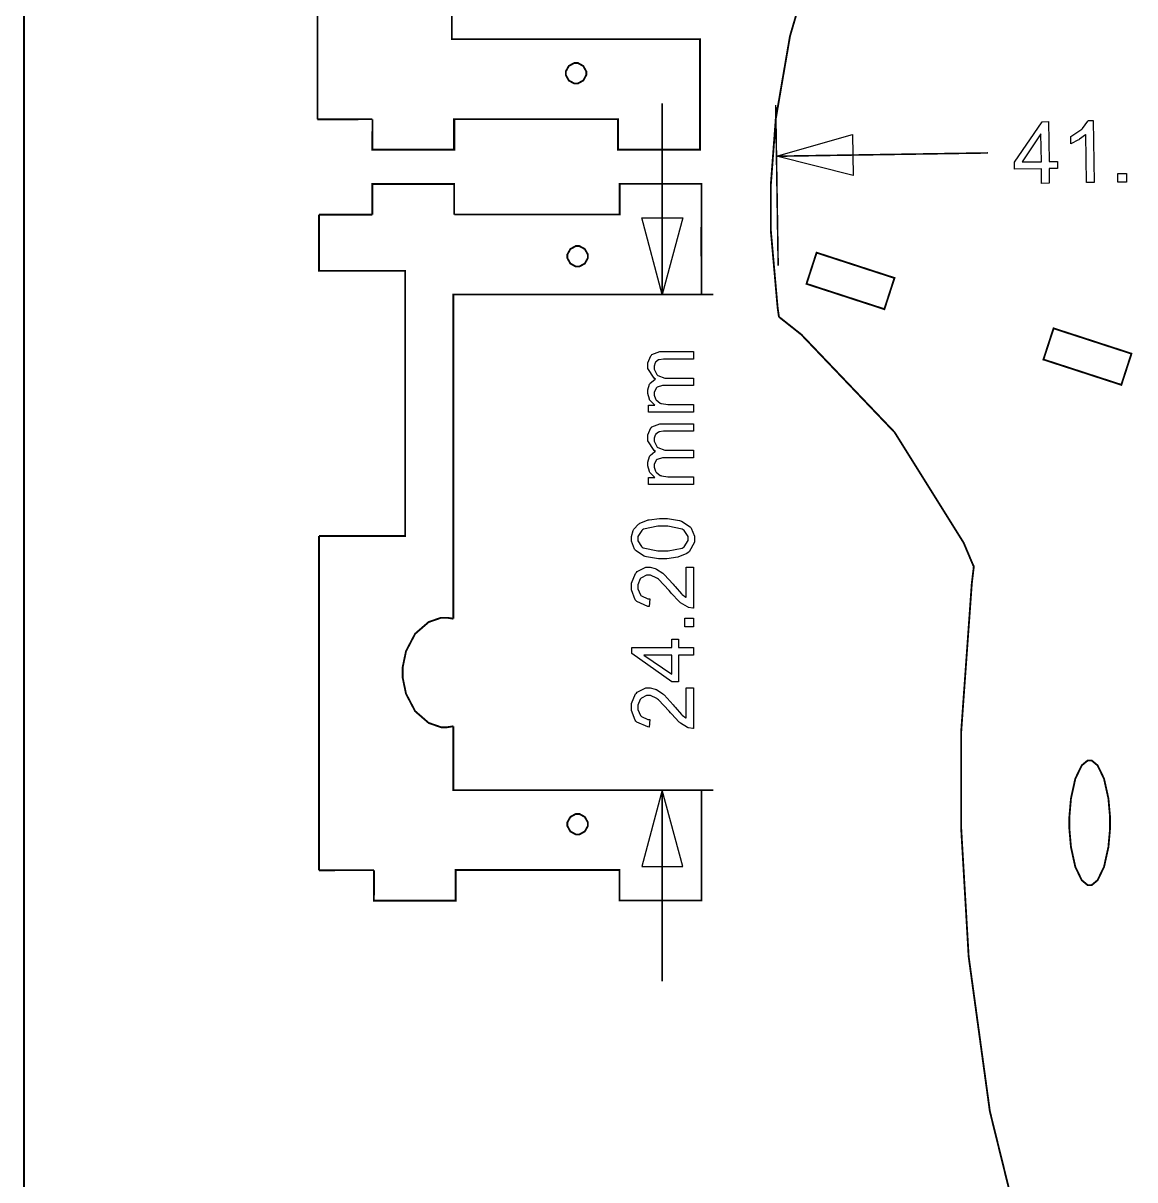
# Model space of a CAD drawing. Extents: x 1.04 to 7.6, y 1.38 to 10.43.
# Drawn here: x 1.325 to 3.462, y 4.938 to 7.161 of the extents above; entities that cross this region are included whole.
import ezdxf

# ---------------------------------------------------------------- set-up
doc = ezdxf.new("R2010")
doc.units = 0
doc.layers.get('0').update_dxf_attribs({"linetype": 'CONTINUOUS'})

msp = doc.modelspace()

# ---------------------------------------------------------------- linework, layer by layer
at = {"color": 250, "const_width": 0.00354}
msp.add_lwpolyline([(1.32633, 1.80599), (7.035, 1.80599), (7.035, 8.69575), (1.32633, 8.69575), (1.32633, 1.80599)], close=True, dxfattribs=at)
at = {"color": 240, "const_width": 0.00354}
for points in [[(2.77761, 6.59668), (2.77507, 6.61399), (2.7621, 6.76124), (2.7621, 6.81028), (2.7621, 6.85206), (2.77149, 6.97721), (2.79883, 7.13633), (2.84267, 7.28581), (2.90175, 7.42383), (2.97456, 7.54856), (3.05985, 7.65826), (3.15614, 7.75097), (3.23426, 7.80886), (3.26215, 7.82497)], [(1.89035, 6.97635), (1.89035, 6.97635), (1.89035, 7.00396), (1.89035, 7.07676), (1.89035, 7.17969), (1.89035, 7.29764), (1.89035, 7.41564), (1.89035, 7.51856), (1.89035, 7.59136), (1.89035, 7.61893), (1.89035, 7.61893)], [(2.14865, 7.19174), (2.14865, 7.14953), (2.14865, 7.13032), (2.14865, 7.13032), (2.14865, 7.13032), (2.16911, 7.13032), (2.22319, 7.13032), (2.29958, 7.13032), (2.38721, 7.13032), (2.47483, 7.13032), (2.55122, 7.13032), (2.60531, 7.13032), (2.62582, 7.13032), (2.62582, 7.13032), (2.62582, 7.13032), (2.62582, 7.12375), (2.62582, 7.10633), (2.62582, 7.08176), (2.62582, 7.05354), (2.62582, 7.02539), (2.62582, 7.00082), (2.62582, 6.9834), (2.62582, 6.97678), (2.62582, 6.97678), (2.62582, 6.97678), (2.62571, 6.98188), (2.62571, 6.98188), (2.62571, 6.98188), (2.62571, 6.97194), (2.62571, 6.95003), (2.62571, 6.92811), (2.62571, 6.91813), (2.62571, 6.91813), (2.62571, 6.91813), (2.61893, 6.91813), (2.60107, 6.91813), (2.57585, 6.91813), (2.54693, 6.91813), (2.51801, 6.91813), (2.49278, 6.91813), (2.47493, 6.91813), (2.46821, 6.91813), (2.46821, 6.91813), (2.46821, 6.91813), (2.46821, 6.92731), (2.46821, 6.94749), (2.46821, 6.96767), (2.46821, 6.97678), (2.46821, 6.97678), (2.46821, 6.97678), (2.45464, 6.97678), (2.41889, 6.97678), (2.36833, 6.97678), (2.31044, 6.97678), (2.2525, 6.97678), (2.20193, 6.97678), (2.16618, 6.97678), (2.15267, 6.97678), (2.15267, 6.97678), (2.15267, 6.97678), (2.15267, 6.96767), (2.15267, 6.94749), (2.15267, 6.92731), (2.15267, 6.91813), (2.15267, 6.91813), (2.15267, 6.91813), (2.14589, 6.91813), (2.12815, 6.91813), (2.10303, 6.91813), (2.07428, 6.91813), (2.04551, 6.91813), (2.0204, 6.91813), (2.00265, 6.91813), (1.99593, 6.91813), (1.99593, 6.91813)], [(1.99615, 6.97651), (1.99615, 6.97651), (1.9796, 6.97651), (1.94325, 6.97646), (1.90685, 6.9764), (1.89035, 6.97635), (1.89035, 6.97635)], [(1.99593, 6.91813), (1.99593, 6.91813), (1.99593, 6.92731), (1.99604, 6.94732), (1.9961, 6.96739), (1.99615, 6.97651), (1.99615, 6.97651)], [(2.15267, 6.9764), (2.15267, 6.9764), (2.15343, 6.9764), (2.15343, 6.9764), (2.15343, 6.9764), (2.15343, 6.96729), (2.15343, 6.9471), (2.15343, 6.92692), (2.15343, 6.91775), (2.15343, 6.91775), (2.15343, 6.91775), (2.14665, 6.91775), (2.12879, 6.91775), (2.10357, 6.91775), (2.07465, 6.91775), (2.04574, 6.91775), (2.02051, 6.91775), (2.00265, 6.91775), (1.99593, 6.91775), (1.99593, 6.91775), (1.99593, 6.91775), (1.99593, 6.92692), (1.99604, 6.9471), (1.9961, 6.96729), (1.99615, 6.9764), (1.99615, 6.9764)], [(2.46821, 6.91813), (2.46821, 6.91813), (2.46821, 6.92731), (2.46821, 6.94749), (2.46821, 6.96767), (2.46821, 6.97678), (2.46821, 6.97678), (2.46821, 6.97678), (2.45893, 6.97678), (2.43853, 6.97678), (2.41812, 6.97678), (2.4089, 6.97678), (2.4089, 6.97678), (2.4089, 6.97678), (2.40044, 6.97678), (2.3781, 6.97678), (2.34657, 6.97678), (2.31044, 6.97678), (2.27431, 6.97678), (2.24278, 6.97678), (2.22043, 6.97678), (2.21203, 6.97678), (2.21203, 6.97678), (2.21203, 6.97678), (2.20275, 6.97678), (2.18235, 6.97678), (2.16189, 6.97678), (2.15267, 6.97678), (2.15267, 6.97678), (2.15267, 6.97678), (2.15267, 6.96767), (2.15267, 6.94749), (2.15267, 6.92731), (2.15267, 6.91813), (2.15267, 6.91813)], [(1.99582, 6.79297), (1.99582, 6.79297), (1.99582, 6.80225), (1.99582, 6.82254), (1.99582, 6.84289), (1.99582, 6.85211), (1.99582, 6.85211), (1.99582, 6.85211), (2.00256, 6.85211), (2.0204, 6.85211), (2.04563, 6.85211), (2.07454, 6.85211), (2.1034, 6.85211), (2.12864, 6.85211), (2.14649, 6.85211), (2.15326, 6.85211), (2.15326, 6.85211), (2.15326, 6.85211), (2.15326, 6.84293), (2.15326, 6.82275), (2.15326, 6.80263), (2.15326, 6.7934), (2.15326, 6.7934)], [(2.15554, 6.79346), (2.15554, 6.79346), (2.16482, 6.79346), (2.18528, 6.7934), (2.20574, 6.7934), (2.21506, 6.79335), (2.21506, 6.79335), (2.21506, 6.79335), (2.22347, 6.79335), (2.24576, 6.79335), (2.27729, 6.79335), (2.31347, 6.79335), (2.34961, 6.79335), (2.38112, 6.79335), (2.40343, 6.79335), (2.41189, 6.79335), (2.41189, 6.79335), (2.41189, 6.79335), (2.42117, 6.79335), (2.44162, 6.79335), (2.46203, 6.79335), (2.47136, 6.79335), (2.47136, 6.79335), (2.47136, 6.79335), (2.47136, 6.80263), (2.47136, 6.82292), (2.47136, 6.84326), (2.47136, 6.85249), (2.47136, 6.85249), (2.47136, 6.85249), (2.47808, 6.85249), (2.49593, 6.85249), (2.52111, 6.85249), (2.55003, 6.85249), (2.57889, 6.85249), (2.60406, 6.85249), (2.6219, 6.85249), (2.62869, 6.85249), (2.62869, 6.85249), (2.62869, 6.85249), (2.62869, 6.84326), (2.62875, 6.82292), (2.62875, 6.80263), (2.62879, 6.79335), (2.62879, 6.79335), (2.62879, 6.79335), (2.62875, 6.80263), (2.62875, 6.82292), (2.62869, 6.84326), (2.62869, 6.85249), (2.62869, 6.85249), (2.62869, 6.85249), (2.6219, 6.85249), (2.60406, 6.85249), (2.57889, 6.85249), (2.55003, 6.85249), (2.52111, 6.85249), (2.49593, 6.85249), (2.47808, 6.85249), (2.47136, 6.85249), (2.47136, 6.85249)], [(1.99582, 6.79329), (1.99582, 6.79329), (1.97976, 6.79329), (1.94456, 6.79329), (1.90935, 6.79329), (1.89333, 6.79324), (1.89333, 6.79324)], [(2.04351, 6.68522), (2.04351, 6.68522), (2.03706, 6.68522), (2.02001, 6.68522), (1.99599, 6.68522), (1.96843, 6.68522), (1.94081, 6.68522), (1.91678, 6.68522), (1.89974, 6.68522), (1.89333, 6.68522), (1.89333, 6.68522), (1.89333, 6.68522), (1.89333, 6.70215), (1.89333, 6.73926), (1.89333, 6.77636), (1.89333, 6.79324), (1.89333, 6.79324)], [(1.99582, 6.79297), (1.99582, 6.79297), (1.97976, 6.79303), (1.94456, 6.79313), (1.90935, 6.79324), (1.89333, 6.79324), (1.89333, 6.79324)], [(2.62879, 6.71463), (2.62879, 6.71463), (2.6281, 6.71463), (2.6281, 6.71463), (2.6281, 6.71463), (2.62819, 6.72694), (2.62842, 6.75401), (2.62864, 6.78108), (2.62879, 6.79335), (2.62879, 6.79335), (2.62879, 6.79335), (2.62879, 6.78678), (2.62879, 6.76937), (2.62879, 6.74479), (2.62879, 6.71658), (2.62879, 6.68842), (2.62879, 6.66385), (2.62879, 6.64643), (2.62879, 6.63981), (2.62879, 6.63981), (2.62879, 6.63981), (2.60829, 6.63981), (2.55419, 6.63981), (2.47781, 6.63981), (2.39025, 6.63981), (2.30263, 6.63981), (2.22624, 6.63981), (2.17215, 6.63981), (2.15169, 6.63981), (2.15169, 6.63981), (2.15169, 6.63981), (2.15169, 6.61307), (2.15169, 6.54243), (2.15169, 6.4426), (2.15169, 6.32813), (2.15169, 6.21371), (2.15169, 6.11388), (2.15169, 6.04324), (2.15169, 6.01644), (2.15169, 6.01644)], [(2.16103, 6.7934), (2.16103, 6.7934), (2.15326, 6.7934), (2.15326, 6.7934)], [(2.47136, 6.79346), (2.47136, 6.79346), (2.45774, 6.79346), (2.42199, 6.79346), (2.37142, 6.79346), (2.31342, 6.79346), (2.25543, 6.79346), (2.20486, 6.79346), (2.16911, 6.79346), (2.15554, 6.79346), (2.15554, 6.79346)], [(1.89333, 6.68522), (1.89333, 6.68522), (1.90044, 6.68522), (1.91917, 6.68522), (1.94569, 6.68522), (1.97607, 6.68522), (2.00646, 6.68522), (2.03299, 6.68522), (2.05171, 6.68522), (2.05886, 6.68522), (2.05886, 6.68522)], [(1.89333, 6.68522), (1.89333, 6.68522), (1.90044, 6.68522), (1.91917, 6.68522), (1.94569, 6.68522), (1.97607, 6.68522), (2.00646, 6.68522), (2.03299, 6.68522), (2.05171, 6.68522), (2.05886, 6.68522), (2.05886, 6.68522), (2.05886, 6.68522), (2.05886, 6.66336), (2.05886, 6.60563), (2.05886, 6.52403), (2.05886, 6.43044), (2.05886, 6.33692), (2.05886, 6.25532), (2.05886, 6.1976), (2.05886, 6.17567), (2.05886, 6.17567), (2.05886, 6.17567), (2.05171, 6.17567), (2.03299, 6.17567), (2.00646, 6.17567), (1.97607, 6.17567), (1.94569, 6.17567), (1.91917, 6.17567), (1.90044, 6.17567), (1.89333, 6.17567), (1.89333, 6.17567)], [(2.77761, 6.59668), (2.82047, 6.56278), (2.99994, 6.37483), (3.13265, 6.16254), (3.15218, 6.11643)], [(1.89333, 5.53304), (1.89333, 5.53304), (1.89333, 5.56065), (1.89333, 5.63346), (1.89333, 5.73639), (1.89333, 5.85439), (1.89333, 5.97239), (1.89333, 6.07531), (1.89333, 6.14811), (1.89333, 6.17567), (1.89333, 6.17567)], [(2.05886, 6.17567), (2.05886, 6.17567), (2.05171, 6.17567), (2.03299, 6.17567), (2.00646, 6.17567), (1.97607, 6.17567), (1.94569, 6.17567), (1.91917, 6.17567), (1.90044, 6.17567), (1.89333, 6.17567), (1.89333, 6.17567)], [(3.32926, 4.60553), (3.30404, 4.65494), (3.24653, 4.81256), (3.18306, 5.06976), (3.14231, 5.36708), (3.12799, 5.61257), (3.12799, 5.69439), (3.12799, 5.80013), (3.14833, 6.08415), (3.15229, 6.11729)], [(3.15028, 6.12082), (3.15028, 6.12082), (3.15229, 6.11729), (3.15229, 6.11729)], [(2.15169, 5.8099), (2.15039, 5.80963), (2.1396, 5.80794), (2.13601, 5.80794), (2.12804, 5.80794), (2.10417, 5.81625), (2.07818, 5.83882), (2.06065, 5.87229), (2.05425, 5.903), (2.05425, 5.91319), (2.05425, 5.92344), (2.06065, 5.95415), (2.07818, 5.98763), (2.10417, 6.01014), (2.12804, 6.01839), (2.13601, 6.01839), (2.13992, 6.01839), (2.15039, 6.01676), (2.15169, 6.01644)], [(2.15169, 5.8099), (2.15169, 5.8099), (2.15169, 5.79075), (2.15169, 5.74849), (2.15169, 5.70622), (2.15169, 5.68701), (2.15169, 5.68701), (2.15169, 5.68701), (2.17215, 5.68701), (2.22624, 5.68701), (2.30263, 5.68701), (2.39025, 5.68701), (2.47781, 5.68701), (2.55419, 5.68701), (2.60829, 5.68701), (2.62879, 5.68701), (2.62879, 5.68701), (2.62879, 5.68701), (2.62879, 5.68044), (2.62879, 5.66303), (2.62879, 5.63846), (2.62879, 5.61025), (2.62879, 5.58208), (2.62879, 5.55751), (2.62879, 5.5401), (2.62879, 5.53347), (2.62879, 5.53347), (2.62879, 5.53347), (2.62869, 5.53863), (2.62869, 5.53863), (2.62869, 5.53863), (2.62869, 5.52869), (2.62869, 5.50678), (2.62869, 5.48486), (2.62869, 5.47488), (2.62869, 5.47488), (2.62869, 5.47488), (2.6219, 5.47488), (2.60406, 5.47488), (2.57883, 5.47488), (2.54992, 5.47488), (2.521, 5.47488), (2.49576, 5.47488), (2.47792, 5.47488), (2.47119, 5.47488), (2.47119, 5.47488), (2.47119, 5.47488), (2.47119, 5.48406), (2.47119, 5.50418), (2.47119, 5.52436), (2.47119, 5.53347), (2.47119, 5.53347), (2.47119, 5.53347), (2.45763, 5.53347), (2.42188, 5.53347), (2.37136, 5.53347), (2.31342, 5.53347), (2.25549, 5.53347), (2.20497, 5.53347), (2.16922, 5.53347), (2.15571, 5.53347), (2.15571, 5.53347), (2.15571, 5.53347), (2.15571, 5.52436), (2.15571, 5.50418), (2.15571, 5.48406), (2.15571, 5.47488), (2.15571, 5.47488), (2.15571, 5.47488), (2.14893, 5.47488), (2.13118, 5.47488), (2.10607, 5.47488), (2.07731, 5.47488), (2.0485, 5.47488), (2.02339, 5.47488), (2.00564, 5.47488), (1.99892, 5.47488), (1.99892, 5.47488)], [(1.99914, 5.53326), (1.99914, 5.53326), (1.98258, 5.53326), (1.94624, 5.53315), (1.90983, 5.5331), (1.89333, 5.53304), (1.89333, 5.53304)], [(1.99892, 5.47488), (1.99892, 5.47488), (1.99892, 5.48406), (1.99903, 5.50407), (1.99908, 5.52414), (1.99914, 5.53326), (1.99914, 5.53326)], [(2.15571, 5.53315), (2.15571, 5.53315), (2.15642, 5.53315), (2.15642, 5.53315), (2.15642, 5.53315), (2.15642, 5.52403), (2.15642, 5.50385), (2.15642, 5.48367), (2.15642, 5.4745), (2.15642, 5.4745), (2.15642, 5.4745), (2.14962, 5.4745), (2.13178, 5.4745), (2.10656, 5.4745), (2.07764, 5.4745), (2.04872, 5.4745), (2.02349, 5.4745), (2.00564, 5.4745), (1.99892, 5.4745), (1.99892, 5.4745), (1.99892, 5.4745), (1.99892, 5.48367), (1.99903, 5.50385), (1.99908, 5.52403), (1.99914, 5.53315), (1.99914, 5.53315)], [(2.47119, 5.47488), (2.47119, 5.47488), (2.47119, 5.48406), (2.47119, 5.50418), (2.47119, 5.52436), (2.47119, 5.53347), (2.47119, 5.53347), (2.47119, 5.53347), (2.46192, 5.53347), (2.44151, 5.53347), (2.42111, 5.53347), (2.41189, 5.53347), (2.41189, 5.53347), (2.41189, 5.53347), (2.40343, 5.53347), (2.38112, 5.53347), (2.34961, 5.53347), (2.31347, 5.53347), (2.27729, 5.53347), (2.24576, 5.53347), (2.22347, 5.53347), (2.21506, 5.53347), (2.21506, 5.53347), (2.21506, 5.53347), (2.20578, 5.53347), (2.18539, 5.53347), (2.16493, 5.53347), (2.15571, 5.53347), (2.15571, 5.53347), (2.15571, 5.53347), (2.15571, 5.52436), (2.15571, 5.50418), (2.15571, 5.48406), (2.15571, 5.47488), (2.15571, 5.47488)]]:
    msp.add_lwpolyline(points, dxfattribs=at)
for points in [[(2.38753, 7.08458), (2.391, 7.08458), (2.40142, 7.07883), (2.40717, 7.06842), (2.40717, 7.06489), (2.40717, 7.06142), (2.40142, 7.051), (2.391, 7.04525), (2.38753, 7.04525), (2.384, 7.04525), (2.37358, 7.051), (2.36783, 7.06142), (2.36783, 7.06489), (2.36783, 7.06842), (2.37358, 7.07883), (2.384, 7.08458), (2.38753, 7.08458)], [(2.39051, 6.73275), (2.39399, 6.73275), (2.4044, 6.727), (2.41021, 6.71658), (2.41021, 6.71311), (2.41021, 6.70964), (2.4044, 6.69922), (2.39399, 6.69342), (2.39051, 6.69342), (2.38699, 6.69342), (2.37657, 6.69922), (2.37082, 6.70964), (2.37082, 6.71311), (2.37082, 6.71658), (2.37657, 6.727), (2.38699, 6.73275), (2.39051, 6.73275)], [(2.84999, 6.72006), (2.84999, 6.72006), (2.85639, 6.71799), (2.87337, 6.71246), (2.89735, 6.70469), (2.92486, 6.69575), (2.95231, 6.68679), (2.97629, 6.67904), (2.99328, 6.6735), (2.99972, 6.67139), (2.99972, 6.67139), (2.99972, 6.67139), (2.99664, 6.66206), (2.98996, 6.64144), (2.98329, 6.62088), (2.98025, 6.61149), (2.98025, 6.61149), (2.98025, 6.61149), (2.97379, 6.61361), (2.95682, 6.61914), (2.93283, 6.6269), (2.90539, 6.63585), (2.87788, 6.64481), (2.85389, 6.65256), (2.83692, 6.6581), (2.83051, 6.66015), (2.83051, 6.66015), (2.83051, 6.66015), (2.83356, 6.66954), (2.84022, 6.69011), (2.8469, 6.71072), (2.84999, 6.72006), (2.84999, 6.72006)], [(3.30556, 6.5746), (3.30556, 6.5746), (3.31196, 6.57254), (3.32894, 6.567), (3.35292, 6.55925), (3.38043, 6.55029), (3.40788, 6.54135), (3.43186, 6.53358), (3.44883, 6.52806), (3.45529, 6.52593), (3.45529, 6.52593), (3.45529, 6.52593), (3.45221, 6.5166), (3.44553, 6.49599), (3.43886, 6.47542), (3.43582, 6.46604), (3.43582, 6.46604), (3.43582, 6.46604), (3.42936, 6.46815), (3.41237, 6.47368), (3.3884, 6.48144), (3.36094, 6.4904), (3.33344, 6.49935), (3.30946, 6.50711), (3.29249, 6.51264), (3.28608, 6.51471), (3.28608, 6.51471), (3.28608, 6.51471), (3.28911, 6.52408), (3.29579, 6.54465), (3.30246, 6.56526), (3.30556, 6.5746), (3.30556, 6.5746)], [(3.375, 5.74408), (3.37115, 5.74408), (3.35975, 5.73469), (3.34733, 5.70904), (3.33897, 5.67096), (3.33594, 5.63596), (3.33594, 5.62429), (3.33594, 5.61268), (3.33897, 5.57769), (3.34733, 5.53961), (3.35975, 5.51394), (3.37115, 5.5045), (3.375, 5.5045), (3.37875, 5.5045), (3.39014, 5.51394), (3.40256, 5.53961), (3.41097, 5.57769), (3.41407, 5.61268), (3.41407, 5.62429), (3.41407, 5.63596), (3.41097, 5.67096), (3.40256, 5.70904), (3.39014, 5.73469), (3.37875, 5.74408), (3.375, 5.74408)], [(3.375, 5.74408), (3.37115, 5.74408), (3.35975, 5.73469), (3.34733, 5.70904), (3.33897, 5.67096), (3.33594, 5.63596), (3.33594, 5.62429), (3.33594, 5.61268), (3.33897, 5.57769), (3.34733, 5.53961), (3.35975, 5.51394), (3.37115, 5.5045), (3.375, 5.5045), (3.37875, 5.5045), (3.39014, 5.51394), (3.40256, 5.53961), (3.41097, 5.57769), (3.41407, 5.61268), (3.41407, 5.62429), (3.41407, 5.63596), (3.41097, 5.67096), (3.40256, 5.70904), (3.39014, 5.73469), (3.37875, 5.74408), (3.375, 5.74408)], [(3.375, 5.74408), (3.37115, 5.74408), (3.35975, 5.73469), (3.34733, 5.70904), (3.33897, 5.67096), (3.33594, 5.63596), (3.33594, 5.62429), (3.33594, 5.61268), (3.33897, 5.57769), (3.34733, 5.53961), (3.35975, 5.51394), (3.37115, 5.5045), (3.375, 5.5045), (3.37875, 5.5045), (3.39014, 5.51394), (3.40256, 5.53961), (3.41097, 5.57769), (3.41407, 5.61268), (3.41407, 5.62429), (3.41407, 5.63596), (3.41097, 5.67096), (3.40256, 5.70904), (3.39014, 5.73469), (3.37875, 5.74408), (3.375, 5.74408)], [(3.375, 5.74408), (3.37115, 5.74408), (3.35975, 5.73469), (3.34733, 5.70904), (3.33897, 5.67096), (3.33594, 5.63596), (3.33594, 5.62429), (3.33594, 5.61268), (3.33897, 5.57769), (3.34733, 5.53961), (3.35975, 5.51394), (3.37115, 5.5045), (3.375, 5.5045), (3.37875, 5.5045), (3.39014, 5.51394), (3.40256, 5.53961), (3.41097, 5.57769), (3.41407, 5.61268), (3.41407, 5.62429), (3.41407, 5.63596), (3.41097, 5.67096), (3.40256, 5.70904), (3.39014, 5.73469), (3.37875, 5.74408), (3.375, 5.74408)], [(3.375, 5.74408), (3.37115, 5.74408), (3.35975, 5.73469), (3.34733, 5.70904), (3.33897, 5.67096), (3.33594, 5.63596), (3.33594, 5.62429), (3.33594, 5.61268), (3.33897, 5.57769), (3.34733, 5.53961), (3.35975, 5.51394), (3.37115, 5.5045), (3.375, 5.5045), (3.37875, 5.5045), (3.39014, 5.51394), (3.40256, 5.53961), (3.41097, 5.57769), (3.41407, 5.61268), (3.41407, 5.62429), (3.41407, 5.63596), (3.41097, 5.67096), (3.40256, 5.70904), (3.39014, 5.73469), (3.37875, 5.74408), (3.375, 5.74408)], [(3.375, 5.74408), (3.37115, 5.74408), (3.35975, 5.73469), (3.34733, 5.70904), (3.33897, 5.67096), (3.33594, 5.63596), (3.33594, 5.62429), (3.33594, 5.61268), (3.33897, 5.57769), (3.34733, 5.53961), (3.35975, 5.51394), (3.37115, 5.5045), (3.375, 5.5045), (3.37875, 5.5045), (3.39014, 5.51394), (3.40256, 5.53961), (3.41097, 5.57769), (3.41407, 5.61268), (3.41407, 5.62429), (3.41407, 5.63596), (3.41097, 5.67096), (3.40256, 5.70904), (3.39014, 5.73469), (3.37875, 5.74408), (3.375, 5.74408)], [(3.375, 5.74408), (3.37115, 5.74408), (3.35975, 5.73469), (3.34733, 5.70904), (3.33897, 5.67096), (3.33594, 5.63596), (3.33594, 5.62429), (3.33594, 5.61268), (3.33897, 5.57769), (3.34733, 5.53961), (3.35975, 5.51394), (3.37115, 5.5045), (3.375, 5.5045), (3.37875, 5.5045), (3.39014, 5.51394), (3.40256, 5.53961), (3.41097, 5.57769), (3.41407, 5.61268), (3.41407, 5.62429), (3.41407, 5.63596), (3.41097, 5.67096), (3.40256, 5.70904), (3.39014, 5.73469), (3.37875, 5.74408), (3.375, 5.74408)], [(3.375, 5.74408), (3.37115, 5.74408), (3.35975, 5.73469), (3.34733, 5.70904), (3.33897, 5.67096), (3.33594, 5.63596), (3.33594, 5.62429), (3.33594, 5.61268), (3.33897, 5.57769), (3.34733, 5.53961), (3.35975, 5.51394), (3.37115, 5.5045), (3.375, 5.5045), (3.37875, 5.5045), (3.39014, 5.51394), (3.40256, 5.53961), (3.41097, 5.57769), (3.41407, 5.61268), (3.41407, 5.62429), (3.41407, 5.63596), (3.41097, 5.67096), (3.40256, 5.70904), (3.39014, 5.73469), (3.37875, 5.74408), (3.375, 5.74408)], [(3.375, 5.74408), (3.37115, 5.74408), (3.35975, 5.73469), (3.34733, 5.70904), (3.33897, 5.67096), (3.33594, 5.63596), (3.33594, 5.62429), (3.33594, 5.61268), (3.33897, 5.57769), (3.34733, 5.53961), (3.35975, 5.51394), (3.37115, 5.5045), (3.375, 5.5045), (3.37875, 5.5045), (3.39014, 5.51394), (3.40256, 5.53961), (3.41097, 5.57769), (3.41407, 5.61268), (3.41407, 5.62429), (3.41407, 5.63596), (3.41097, 5.67096), (3.40256, 5.70904), (3.39014, 5.73469), (3.37875, 5.74408), (3.375, 5.74408)], [(3.375, 5.74408), (3.37115, 5.74408), (3.35975, 5.73469), (3.34733, 5.70904), (3.33897, 5.67096), (3.33594, 5.63596), (3.33594, 5.62429), (3.33594, 5.61268), (3.33897, 5.57769), (3.34733, 5.53961), (3.35975, 5.51394), (3.37115, 5.5045), (3.375, 5.5045), (3.37875, 5.5045), (3.39014, 5.51394), (3.40256, 5.53961), (3.41097, 5.57769), (3.41407, 5.61268), (3.41407, 5.62429), (3.41407, 5.63596), (3.41097, 5.67096), (3.40256, 5.70904), (3.39014, 5.73469), (3.37875, 5.74408), (3.375, 5.74408)], [(3.375, 5.74408), (3.37115, 5.74408), (3.35975, 5.73469), (3.34733, 5.70904), (3.33897, 5.67096), (3.33594, 5.63596), (3.33594, 5.62429), (3.33594, 5.61268), (3.33897, 5.57769), (3.34733, 5.53961), (3.35975, 5.51394), (3.37115, 5.5045), (3.375, 5.5045), (3.37875, 5.5045), (3.39014, 5.51394), (3.40256, 5.53961), (3.41097, 5.57769), (3.41407, 5.61268), (3.41407, 5.62429), (3.41407, 5.63596), (3.41097, 5.67096), (3.40256, 5.70904), (3.39014, 5.73469), (3.37875, 5.74408), (3.375, 5.74408)], [(3.375, 5.74408), (3.37115, 5.74408), (3.35975, 5.73469), (3.34733, 5.70904), (3.33897, 5.67096), (3.33594, 5.63596), (3.33594, 5.62429), (3.33594, 5.61268), (3.33897, 5.57769), (3.34733, 5.53961), (3.35975, 5.51394), (3.37115, 5.5045), (3.375, 5.5045), (3.37875, 5.5045), (3.39014, 5.51394), (3.40256, 5.53961), (3.41097, 5.57769), (3.41407, 5.61268), (3.41407, 5.62429), (3.41407, 5.63596), (3.41097, 5.67096), (3.40256, 5.70904), (3.39014, 5.73469), (3.37875, 5.74408), (3.375, 5.74408)], [(3.375, 5.74408), (3.37115, 5.74408), (3.35975, 5.73469), (3.34733, 5.70904), (3.33897, 5.67096), (3.33594, 5.63596), (3.33594, 5.62429), (3.33594, 5.61268), (3.33897, 5.57769), (3.34733, 5.53961), (3.35975, 5.51394), (3.37115, 5.5045), (3.375, 5.5045), (3.37875, 5.5045), (3.39014, 5.51394), (3.40256, 5.53961), (3.41097, 5.57769), (3.41407, 5.61268), (3.41407, 5.62429), (3.41407, 5.63596), (3.41097, 5.67096), (3.40256, 5.70904), (3.39014, 5.73469), (3.37875, 5.74408), (3.375, 5.74408)], [(3.375, 5.74408), (3.37115, 5.74408), (3.35975, 5.73469), (3.34733, 5.70904), (3.33897, 5.67096), (3.33594, 5.63596), (3.33594, 5.62429), (3.33594, 5.61268), (3.33897, 5.57769), (3.34733, 5.53961), (3.35975, 5.51394), (3.37115, 5.5045), (3.375, 5.5045), (3.37875, 5.5045), (3.39014, 5.51394), (3.40256, 5.53961), (3.41097, 5.57769), (3.41407, 5.61268), (3.41407, 5.62429), (3.41407, 5.63596), (3.41097, 5.67096), (3.40256, 5.70904), (3.39014, 5.73469), (3.37875, 5.74408), (3.375, 5.74408)], [(3.375, 5.74408), (3.37115, 5.74408), (3.35975, 5.73469), (3.34733, 5.70904), (3.33897, 5.67096), (3.33594, 5.63596), (3.33594, 5.62429), (3.33594, 5.61268), (3.33897, 5.57769), (3.34733, 5.53961), (3.35975, 5.51394), (3.37115, 5.5045), (3.375, 5.5045), (3.37875, 5.5045), (3.39014, 5.51394), (3.40256, 5.53961), (3.41097, 5.57769), (3.41407, 5.61268), (3.41407, 5.62429), (3.41407, 5.63596), (3.41097, 5.67096), (3.40256, 5.70904), (3.39014, 5.73469), (3.37875, 5.74408), (3.375, 5.74408)], [(3.375, 5.74408), (3.37115, 5.74408), (3.35975, 5.73469), (3.34733, 5.70904), (3.33897, 5.67096), (3.33594, 5.63596), (3.33594, 5.62429), (3.33594, 5.61268), (3.33897, 5.57769), (3.34733, 5.53961), (3.35975, 5.51394), (3.37115, 5.5045), (3.375, 5.5045), (3.37875, 5.5045), (3.39014, 5.51394), (3.40256, 5.53961), (3.41097, 5.57769), (3.41407, 5.61268), (3.41407, 5.62429), (3.41407, 5.63596), (3.41097, 5.67096), (3.40256, 5.70904), (3.39014, 5.73469), (3.37875, 5.74408), (3.375, 5.74408)], [(3.375, 5.74408), (3.37115, 5.74408), (3.35975, 5.73469), (3.34733, 5.70904), (3.33897, 5.67096), (3.33594, 5.63596), (3.33594, 5.62429), (3.33594, 5.61268), (3.33897, 5.57769), (3.34733, 5.53961), (3.35975, 5.51394), (3.37115, 5.5045), (3.375, 5.5045), (3.37875, 5.5045), (3.39014, 5.51394), (3.40256, 5.53961), (3.41097, 5.57769), (3.41407, 5.61268), (3.41407, 5.62429), (3.41407, 5.63596), (3.41097, 5.67096), (3.40256, 5.70904), (3.39014, 5.73469), (3.37875, 5.74408), (3.375, 5.74408)], [(3.375, 5.74408), (3.37115, 5.74408), (3.35975, 5.73469), (3.34733, 5.70904), (3.33897, 5.67096), (3.33594, 5.63596), (3.33594, 5.62429), (3.33594, 5.61268), (3.33897, 5.57769), (3.34733, 5.53961), (3.35975, 5.51394), (3.37115, 5.5045), (3.375, 5.5045), (3.37875, 5.5045), (3.39014, 5.51394), (3.40256, 5.53961), (3.41097, 5.57769), (3.41407, 5.61268), (3.41407, 5.62429), (3.41407, 5.63596), (3.41097, 5.67096), (3.40256, 5.70904), (3.39014, 5.73469), (3.37875, 5.74408), (3.375, 5.74408)], [(3.375, 5.74408), (3.37115, 5.74408), (3.35975, 5.73469), (3.34733, 5.70904), (3.33897, 5.67096), (3.33594, 5.63596), (3.33594, 5.62429), (3.33594, 5.61268), (3.33897, 5.57769), (3.34733, 5.53961), (3.35975, 5.51394), (3.37115, 5.5045), (3.375, 5.5045), (3.37875, 5.5045), (3.39014, 5.51394), (3.40256, 5.53961), (3.41097, 5.57769), (3.41407, 5.61268), (3.41407, 5.62429), (3.41407, 5.63596), (3.41097, 5.67096), (3.40256, 5.70904), (3.39014, 5.73469), (3.37875, 5.74408), (3.375, 5.74408)], [(3.375, 5.74408), (3.37115, 5.74408), (3.35975, 5.73469), (3.34733, 5.70904), (3.33897, 5.67096), (3.33594, 5.63596), (3.33594, 5.62429), (3.33594, 5.61268), (3.33897, 5.57769), (3.34733, 5.53961), (3.35975, 5.51394), (3.37115, 5.5045), (3.375, 5.5045), (3.37875, 5.5045), (3.39014, 5.51394), (3.40256, 5.53961), (3.41097, 5.57769), (3.41407, 5.61268), (3.41407, 5.62429), (3.41407, 5.63596), (3.41097, 5.67096), (3.40256, 5.70904), (3.39014, 5.73469), (3.37875, 5.74408), (3.375, 5.74408)], [(3.375, 5.74408), (3.37115, 5.74408), (3.35975, 5.73469), (3.34733, 5.70904), (3.33897, 5.67096), (3.33594, 5.63596), (3.33594, 5.62429), (3.33594, 5.61268), (3.33897, 5.57769), (3.34733, 5.53961), (3.35975, 5.51394), (3.37115, 5.5045), (3.375, 5.5045), (3.37875, 5.5045), (3.39014, 5.51394), (3.40256, 5.53961), (3.41097, 5.57769), (3.41407, 5.61268), (3.41407, 5.62429), (3.41407, 5.63596), (3.41097, 5.67096), (3.40256, 5.70904), (3.39014, 5.73469), (3.37875, 5.74408), (3.375, 5.74408)], [(3.375, 5.74408), (3.375, 5.74408)], [(3.375, 5.74408), (3.375, 5.74408)], [(2.39051, 5.64133), (2.39399, 5.64133), (2.4044, 5.63558), (2.41021, 5.62517), (2.41021, 5.62164), (2.41021, 5.61817), (2.4044, 5.60775), (2.39399, 5.60194), (2.39051, 5.60194), (2.38699, 5.60194), (2.37657, 5.60775), (2.37082, 5.61817), (2.37082, 5.62164), (2.37082, 5.62517), (2.37657, 5.63558), (2.38699, 5.64133), (2.39051, 5.64133)], [(3.33594, 5.62429), (3.33594, 5.62429)], [(3.41407, 5.62429), (3.41407, 5.62429)], [(3.375, 5.5045), (3.375, 5.5045)]]:
    msp.add_lwpolyline(points, close=True, dxfattribs=at)
at = {"color": 142, "const_width": 0.003}
for points in [[(2.55311, 6.63981), (2.55311, 7.00722)], [(2.7761, 6.6951), (2.77132, 7.00385)], [(2.77285, 6.90543), (3.17936, 6.91174)], [(2.48867, 6.63981), (2.65153, 6.63981)], [(2.48867, 5.68701), (2.65153, 5.68701)], [(2.55311, 5.31961), (2.55311, 5.68701)]]:
    msp.add_lwpolyline(points, dxfattribs=at)
at = {"color": 142}
for points in [[(3.2825, 6.85325), (3.28207, 6.88146), (3.23062, 6.88081), (3.23062, 6.89426), (3.28381, 6.97174), (3.29574, 6.97194), (3.29682, 6.89513), (3.31287, 6.89535), (3.31287, 6.88189), (3.29682, 6.88167), (3.29725, 6.85346), (3.2825, 6.85325)], [(3.38336, 6.85487), (3.36882, 6.85465), (3.36774, 6.94732), (3.36686, 6.9465), (3.35525, 6.93799), (3.35385, 6.93712), (3.35243, 6.93631), (3.33974, 6.92974), (3.33865, 6.92931), (3.33843, 6.94342), (3.3405, 6.94444), (3.35818, 6.95617), (3.35969, 6.95751), (3.36122, 6.95893), (3.37169, 6.9725), (3.37229, 6.97379), (3.38183, 6.97401), (3.38336, 6.85487)], [(2.92042, 6.86833), (2.77285, 6.90543), (2.91917, 6.9471), (2.92042, 6.86833)], [(3.28207, 6.89492), (3.28119, 6.94829), (3.24517, 6.89447), (3.28207, 6.89492)], [(3.42931, 6.85563), (3.4291, 6.87213), (3.44581, 6.87235), (3.44601, 6.85585), (3.42931, 6.85563)], [(2.5925, 6.78678), (2.55311, 6.63981), (2.51372, 6.78678), (2.5925, 6.78678)], [(2.61301, 6.41351), (2.52707, 6.41351), (2.52707, 6.42676), (2.53922, 6.42676), (2.53819, 6.4274), (2.52968, 6.43631), (2.52903, 6.43739), (2.52843, 6.43853), (2.52533, 6.44911), (2.52533, 6.45258), (2.52533, 6.45649), (2.5286, 6.46724), (2.52924, 6.46821), (2.52989, 6.46924), (2.53911, 6.47646), (2.54031, 6.47689), (2.53782, 6.47863), (2.52533, 6.49735), (2.52533, 6.50358), (2.52533, 6.50846), (2.53108, 6.52203), (2.53228, 6.52311), (2.53347, 6.52431), (2.54883, 6.53006), (2.55399, 6.53006), (2.61301, 6.53006), (2.61301, 6.51551), (2.55897, 6.51551), (2.55583, 6.51551), (2.54704, 6.51426), (2.54639, 6.514), (2.54574, 6.51383), (2.54053, 6.5096), (2.5401, 6.509), (2.53971, 6.50836), (2.53792, 6.50217), (2.53792, 6.50011), (2.53792, 6.49636), (2.54281, 6.48611), (2.54378, 6.48514), (2.54482, 6.48415), (2.55849, 6.47906), (2.5631, 6.47906), (2.61301, 6.47906), (2.61301, 6.46451), (2.55724, 6.46451), (2.5536, 6.46451), (2.54351, 6.46164), (2.54269, 6.46104), (2.54189, 6.46044), (2.53792, 6.45215), (2.53792, 6.44933), (2.53792, 6.4465), (2.54042, 6.43892), (2.54096, 6.43804), (2.5415, 6.43718), (2.54949, 6.43088), (2.55051, 6.43044), (2.55154, 6.43007), (2.56424, 6.42806), (2.56853, 6.42806), (2.61301, 6.42806), (2.61301, 6.41351)], [(2.61301, 6.27474), (2.52707, 6.27474), (2.52707, 6.28797), (2.53922, 6.28797), (2.53819, 6.28863), (2.52968, 6.29753), (2.52903, 6.29861), (2.52843, 6.29975), (2.52533, 6.31033), (2.52533, 6.31381), (2.52533, 6.31771), (2.5286, 6.32844), (2.52924, 6.32943), (2.52989, 6.33046), (2.53911, 6.33768), (2.54031, 6.33811), (2.53782, 6.33985), (2.52533, 6.35856), (2.52533, 6.36481), (2.52533, 6.36968), (2.53108, 6.38325), (2.53228, 6.38433), (2.53347, 6.38553), (2.54883, 6.39128), (2.55399, 6.39128), (2.61301, 6.39128), (2.61301, 6.37674), (2.55897, 6.37674), (2.55583, 6.37674), (2.54704, 6.37549), (2.54639, 6.37522), (2.54574, 6.37506), (2.54053, 6.37082), (2.5401, 6.37022), (2.53971, 6.36957), (2.53792, 6.36339), (2.53792, 6.36133), (2.53792, 6.35758), (2.54281, 6.34733), (2.54378, 6.34636), (2.54482, 6.34538), (2.55849, 6.34028), (2.5631, 6.34028), (2.61301, 6.34028), (2.61301, 6.32574), (2.55724, 6.32574), (2.5536, 6.32574), (2.54351, 6.32286), (2.54269, 6.32226), (2.54189, 6.32167), (2.53792, 6.31337), (2.53792, 6.31054), (2.53792, 6.30772), (2.54042, 6.30013), (2.54096, 6.29926), (2.5415, 6.29839), (2.54949, 6.2921), (2.55051, 6.29167), (2.55154, 6.29129), (2.56424, 6.28928), (2.56853, 6.28928), (2.61301, 6.28928), (2.61301, 6.27474)], [(2.55464, 6.13183), (2.54611, 6.13183), (2.52274, 6.13547), (2.52056, 6.13618), (2.51844, 6.13693), (2.50211, 6.14757), (2.50103, 6.14899), (2.49983, 6.15039), (2.49388, 6.16547), (2.49388, 6.17046), (2.49388, 6.17464), (2.49718, 6.18599), (2.49778, 6.18718), (2.49843, 6.18837), (2.50765, 6.19829), (2.50885, 6.19911), (2.51004, 6.19987), (2.52474, 6.20583), (2.52642, 6.20628), (2.52815, 6.20676), (2.54801, 6.2091), (2.55464, 6.2091), (2.56304, 6.2091), (2.58615, 6.20546), (2.58826, 6.20475), (2.59039, 6.20404), (2.60688, 6.19336), (2.60801, 6.19194), (2.60915, 6.19054), (2.61496, 6.17551), (2.61496, 6.17046), (2.61496, 6.16374), (2.60482, 6.14518), (2.60281, 6.14356), (2.60032, 6.1416), (2.58328, 6.13476), (2.56179, 6.13183), (2.55464, 6.13183)], [(2.55464, 6.14681), (2.56435, 6.14681), (2.59185, 6.1524), (2.59347, 6.15354), (2.59511, 6.15468), (2.60303, 6.16656), (2.60303, 6.17046), (2.60303, 6.17469), (2.59506, 6.18619), (2.59347, 6.18739), (2.59185, 6.18847), (2.56392, 6.19412), (2.55464, 6.19412), (2.54486, 6.19412), (2.51719, 6.18847), (2.51557, 6.18739), (2.514, 6.18625), (2.50603, 6.17426), (2.50603, 6.17025), (2.50603, 6.16624), (2.51307, 6.15517), (2.51449, 6.15419), (2.51633, 6.15294), (2.54503, 6.14681), (2.55464, 6.14681)], [(2.59912, 6.11556), (2.61301, 6.11556), (2.61301, 6.037), (2.61214, 6.03694), (2.60362, 6.03842), (2.60281, 6.03874), (2.60151, 6.03928), (2.58849, 6.04736), (2.58718, 6.0485), (2.58589, 6.04958), (2.57101, 6.06532), (2.56939, 6.06739), (2.56674, 6.07058), (2.54574, 6.0925), (2.54422, 6.09364), (2.54264, 6.09478), (2.5306, 6.10037), (2.52664, 6.10037), (2.523, 6.10037), (2.51307, 6.09532), (2.5121, 6.09429), (2.51107, 6.09326), (2.50603, 6.08187), (2.50603, 6.07801), (2.50603, 6.07383), (2.51129, 6.06233), (2.51232, 6.06131), (2.51335, 6.06022), (2.52556, 6.05479), (2.52968, 6.05479), (2.52815, 6.03982), (2.52539, 6.0401), (2.50424, 6.04969), (2.50276, 6.05132), (2.50131, 6.053), (2.49388, 6.0721), (2.49388, 6.07844), (2.49388, 6.08518), (2.50185, 6.10374), (2.50342, 6.10536), (2.50499, 6.10704), (2.52138, 6.11535), (2.52686, 6.11535), (2.53033, 6.11535), (2.53965, 6.11279), (2.54075, 6.11231), (2.54194, 6.11187), (2.55419, 6.10389), (2.5555, 6.10275), (2.55675, 6.10161), (2.57411, 6.08301), (2.57633, 6.0804), (2.57813, 6.07824), (2.59044, 6.06413), (2.5911, 6.06347), (2.59179, 6.06288), (2.59847, 6.05778), (2.59912, 6.0574), (2.59912, 6.11556)], [(2.61301, 6.00087), (2.59651, 6.00087), (2.59651, 6.01758), (2.61301, 6.01758), (2.61301, 6.00087)], [(2.61301, 5.94661), (2.58479, 5.94661), (2.58479, 5.89518), (2.57135, 5.89518), (2.49451, 5.94943), (2.49451, 5.96137), (2.57135, 5.96137), (2.57135, 5.97743), (2.58479, 5.97743), (2.58479, 5.96137), (2.61301, 5.96137), (2.61301, 5.94661)], [(2.57135, 5.94661), (2.51796, 5.94661), (2.57135, 5.90972), (2.57135, 5.94661)], [(2.59912, 5.8839), (2.61301, 5.8839), (2.61301, 5.80533), (2.61214, 5.80528), (2.60362, 5.80675), (2.60281, 5.80707), (2.60151, 5.80761), (2.58849, 5.81569), (2.58718, 5.81685), (2.58589, 5.81793), (2.57101, 5.83365), (2.56939, 5.83572), (2.56674, 5.83892), (2.54574, 5.86083), (2.54422, 5.86199), (2.54264, 5.86312), (2.5306, 5.86871), (2.52664, 5.86871), (2.523, 5.86871), (2.51307, 5.86367), (2.5121, 5.86263), (2.51107, 5.8616), (2.50603, 5.85021), (2.50603, 5.84636), (2.50603, 5.84218), (2.51129, 5.83068), (2.51232, 5.82964), (2.51335, 5.82856), (2.52556, 5.82314), (2.52968, 5.82314), (2.52815, 5.80817), (2.52539, 5.80843), (2.50424, 5.81803), (2.50276, 5.81967), (2.50131, 5.82135), (2.49388, 5.84044), (2.49388, 5.84679), (2.49388, 5.85351), (2.50185, 5.87207), (2.50342, 5.87369), (2.50499, 5.87538), (2.52138, 5.88368), (2.52686, 5.88368), (2.53033, 5.88368), (2.53965, 5.88113), (2.54075, 5.88064), (2.54194, 5.88021), (2.55419, 5.87224), (2.5555, 5.8711), (2.55675, 5.86996), (2.57411, 5.85135), (2.57633, 5.84874), (2.57813, 5.84657), (2.59044, 5.83247), (2.5911, 5.83182), (2.59179, 5.83122), (2.59847, 5.82611), (2.59912, 5.82574), (2.59912, 5.8839)], [(2.5925, 5.5401), (2.55311, 5.68701), (2.51372, 5.5401), (2.5925, 5.5401)]]:
    msp.add_lwpolyline(points, close=True, dxfattribs=at)

doc.saveas('drawing.dxf')
